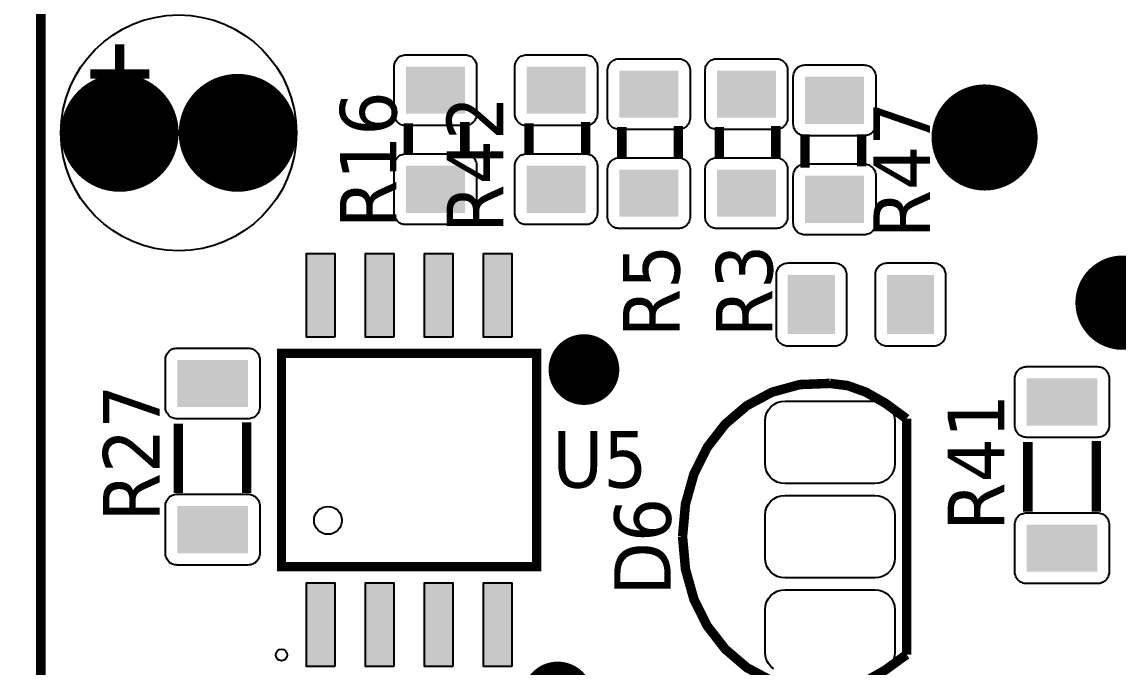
# Model space of a CAD drawing. Header units: millimetres. Extents: x 123.5 to 144.3, y 105.4 to 121.6.
# Drawn here: x 126.4 to 128.074, y 112.769 to 113.754 of the extents above; entities that cross this region are included whole.
import ezdxf

# ---------------------------------------------------------------- set-up
doc = ezdxf.new("R2010")
doc.units = ezdxf.units.MM
doc.layers.add('DESC', color=250, linetype='Continuous')
doc.styles.get("Standard").update_dxf_attribs({"font": 'tahoma.ttf'})

# ---------------------------------------------------------------- blocks, each defined once
blk = doc.blocks.new('RPAD')
blk.add_trace([(-0.5, -0.5), (-0.5, 0.5), (0.5, -0.5), (0.5, 0.5)])
blk = doc.blocks.new('EPAD')
at = {"const_width": 0.5}
blk.add_lwpolyline([(-0.25, 0, 1), (0.25, 0, 1)], format="xyb", close=True, dxfattribs=at)
blk = doc.blocks.new('DIELEC-AUT006')
for points, const_width in [([(145.8123, 112.2785), (146.5504, 112.2785), (146.5504, 113.6663), (145.8123, 113.6663), (145.8123, 112.2785)], 0.012), ([(145.8123, 112.2785), (146.5504, 112.2785), (146.5504, 113.6663), (145.8123, 113.6663), (145.8123, 112.2785)], 0.012), ([(145.8123, 112.2785), (146.5504, 112.2785), (146.5504, 113.6663), (145.8123, 113.6663), (145.8123, 112.2785)], 0.012), ([(146.6508, 113.3418), (146.6508, 113.2668)], 0.012), ([(146.6508, 113.3418), (146.6508, 113.2668)], 0.012), ([(146.6508, 113.3418), (146.6508, 113.2668)], 0.012), ([(146.6133, 113.3043), (146.6883, 113.3043)], 0.012), ([(146.6133, 113.3043), (146.6883, 113.3043)], 0.012), ([(146.6133, 113.3043), (146.6883, 113.3043)], 0.012), ([(147.0179, 113.201), (147.0179, 113.2415)], 0.012), ([(147.0179, 113.201), (147.0179, 113.2415)], 0.012), ([(147.0179, 113.201), (147.0179, 113.2415)], 0.012), ([(147.0899, 113.201), (147.0899, 113.243)], 0.012), ([(147.0899, 113.201), (147.0899, 113.243)], 0.012), ([(147.0899, 113.201), (147.0899, 113.243)], 0.012), ([(147.1715, 113.201), (147.1715, 113.2415)], 0.012), ([(147.1715, 113.201), (147.1715, 113.2415)], 0.012), ([(147.1715, 113.201), (147.1715, 113.2415)], 0.012), ([(147.2435, 113.201), (147.2435, 113.243)], 0.012), ([(147.2435, 113.201), (147.2435, 113.243)], 0.012), ([(147.2435, 113.201), (147.2435, 113.243)], 0.012), ([(147.2896, 113.1961), (147.2896, 113.2366)], 0.012), ([(147.2896, 113.1961), (147.2896, 113.2366)], 0.012), ([(147.2896, 113.1961), (147.2896, 113.2366)], 0.012), ([(147.3616, 113.1961), (147.3616, 113.2381)], 0.012), ([(147.3616, 113.1961), (147.3616, 113.2381)], 0.012), ([(147.3616, 113.1961), (147.3616, 113.2381)], 0.012), ([(147.4136, 113.1961), (147.4136, 113.2366)], 0.012), ([(147.4136, 113.1961), (147.4136, 113.2366)], 0.012), ([(147.4136, 113.1961), (147.4136, 113.2366)], 0.012), ([(147.4856, 113.1961), (147.4856, 113.2381)], 0.012), ([(147.4856, 113.1961), (147.4856, 113.2381)], 0.012), ([(147.4856, 113.1961), (147.4856, 113.2381)], 0.012), ([(147.5228, 113.2272), (147.5228, 113.1852)], 0.012), ([(147.5228, 113.2272), (147.5228, 113.1852)], 0.012), ([(147.5228, 113.2272), (147.5228, 113.1852)], 0.012), ([(147.5948, 113.2272), (147.5948, 113.1867)], 0.012), ([(147.5948, 113.2272), (147.5948, 113.1867)], 0.012), ([(147.5948, 113.2272), (147.5948, 113.1867)], 0.012), ([(147.1814, 112.6772), (147.1814, 112.9488), (146.8566, 112.9488), (146.8566, 112.6772), (147.1814, 112.6772)], 0.0118), ([(147.1814, 112.6772), (147.1814, 112.9488), (146.8566, 112.9488), (146.8566, 112.6772), (147.1814, 112.6772)], 0.0118), ([(147.1814, 112.6772), (147.1814, 112.9488), (146.8566, 112.9488), (146.8566, 112.6772), (147.1814, 112.6772)], 0.0118), ([(147.5544, 112.9105), (147.516, 112.909), (147.4806, 112.8993), (147.4487, 112.8822), (147.4211, 112.8586), (147.3984, 112.8293), (147.3813, 112.7951), (147.3706, 112.7569), (147.3669, 112.7155)], 0.012), ([(147.5544, 112.9105), (147.516, 112.909), (147.4806, 112.8993), (147.4487, 112.8822), (147.4211, 112.8586), (147.3984, 112.8293), (147.3813, 112.7951), (147.3706, 112.7569), (147.3669, 112.7155)], 0.012), ([(147.5544, 112.9105), (147.516, 112.909), (147.4806, 112.8993), (147.4487, 112.8822), (147.4211, 112.8586), (147.3984, 112.8293), (147.3813, 112.7951), (147.3706, 112.7569), (147.3669, 112.7155)], 0.012), ([(147.5544, 112.9105), (147.577, 112.9077), (147.6003, 112.8993), (147.625, 112.8852), (147.6519, 112.8655)], 0.012), ([(147.5544, 112.9105), (147.577, 112.9077), (147.6003, 112.8993), (147.625, 112.8852), (147.6519, 112.8655)], 0.012), ([(147.5544, 112.9105), (147.577, 112.9077), (147.6003, 112.8993), (147.625, 112.8852), (147.6519, 112.8655)], 0.012), ([(147.6519, 112.5655), (147.6519, 112.8655)], 0.012), ([(147.6519, 112.5655), (147.6519, 112.8655)], 0.012), ([(147.6519, 112.5655), (147.6519, 112.8655)], 0.012), ([(146.7254, 112.8594), (146.7254, 112.7709)], 0.012), ([(146.7254, 112.8594), (146.7254, 112.7709)], 0.012), ([(146.7254, 112.8594), (146.7254, 112.7709)], 0.012), ([(146.8124, 112.8609), (146.8124, 112.7709)], 0.012), ([(146.8124, 112.8609), (146.8124, 112.7709)], 0.012), ([(146.8124, 112.8609), (146.8124, 112.7709)], 0.012), ([(147.8062, 112.8358), (147.8062, 112.7473)], 0.012), ([(147.8062, 112.8358), (147.8062, 112.7473)], 0.012), ([(147.8062, 112.8358), (147.8062, 112.7473)], 0.012), ([(147.8932, 112.8373), (147.8932, 112.7473)], 0.012), ([(147.8932, 112.8373), (147.8932, 112.7473)], 0.012), ([(147.8932, 112.8373), (147.8932, 112.7473)], 0.012), ([(147.5544, 112.5205), (147.516, 112.5221), (147.4806, 112.5318), (147.4487, 112.5489), (147.4211, 112.5725), (147.3984, 112.6018), (147.3813, 112.636), (147.3706, 112.6742), (147.3669, 112.7155)], 0.012), ([(147.5544, 112.5205), (147.516, 112.5221), (147.4806, 112.5318), (147.4487, 112.5489), (147.4211, 112.5725), (147.3984, 112.6018), (147.3813, 112.636), (147.3706, 112.6742), (147.3669, 112.7155)], 0.012), ([(147.5544, 112.5205), (147.516, 112.5221), (147.4806, 112.5318), (147.4487, 112.5489), (147.4211, 112.5725), (147.3984, 112.6018), (147.3813, 112.636), (147.3706, 112.6742), (147.3669, 112.7155)], 0.012), ([(147.5544, 112.5205), (147.577, 112.5234), (147.6003, 112.5318), (147.625, 112.5459), (147.6519, 112.5655)], 0.012), ([(147.5544, 112.5205), (147.577, 112.5234), (147.6003, 112.5318), (147.625, 112.5459), (147.6519, 112.5655)], 0.012), ([(147.5544, 112.5205), (147.577, 112.5234), (147.6003, 112.5318), (147.625, 112.5459), (147.6519, 112.5655)], 0.012)]:
    blk.add_lwpolyline(points, dxfattribs=dict(const_width=const_width))
for points in [[(146.9999, 113.2535), (146.9999, 113.3135), (147, 113.315), (147.0002, 113.3165), (147.0006, 113.318), (147.0011, 113.3194), (147.0017, 113.3207), (147.0024, 113.3219), (147.0033, 113.3231), (147.0042, 113.3241), (147.0053, 113.3251), (147.0065, 113.3259), (147.0077, 113.3267), (147.009, 113.3273), (147.0104, 113.3278), (147.0118, 113.3282), (147.0134, 113.3284), (147.0149, 113.3285), (147.0899, 113.3285), (147.0915, 113.3284), (147.093, 113.3282), (147.0944, 113.3278), (147.0958, 113.3273), (147.0971, 113.3267), (147.0984, 113.3259), (147.0995, 113.3251), (147.1006, 113.3241), (147.1015, 113.3231), (147.1024, 113.3219), (147.1031, 113.3207), (147.1038, 113.3194), (147.1043, 113.318), (147.1046, 113.3165), (147.1048, 113.315), (147.1049, 113.3135), (147.1049, 113.2535), (147.1048, 113.2519), (147.1046, 113.2504), (147.1043, 113.2489), (147.1038, 113.2476), (147.1031, 113.2462), (147.1024, 113.245), (147.1015, 113.2439), (147.1006, 113.2428), (147.0995, 113.2418), (147.0984, 113.241), (147.0971, 113.2402), (147.0958, 113.2396), (147.0944, 113.2391), (147.093, 113.2388), (147.0915, 113.2385), (147.0899, 113.2385), (147.0149, 113.2385), (147.0134, 113.2385), (147.0118, 113.2388), (147.0104, 113.2391), (147.009, 113.2396), (147.0077, 113.2402), (147.0065, 113.241), (147.0053, 113.2418), (147.0042, 113.2428), (147.0033, 113.2439), (147.0024, 113.245), (147.0017, 113.2462), (147.0011, 113.2476), (147.0006, 113.2489), (147.0002, 113.2504), (147, 113.2519), (146.9999, 113.2535)], [(147.1535, 113.2535), (147.1535, 113.3135), (147.1535, 113.315), (147.1538, 113.3165), (147.1541, 113.318), (147.1546, 113.3194), (147.1552, 113.3207), (147.156, 113.3219), (147.1568, 113.3231), (147.1578, 113.3241), (147.1589, 113.3251), (147.16, 113.3259), (147.1612, 113.3267), (147.1626, 113.3273), (147.1639, 113.3278), (147.1654, 113.3282), (147.1669, 113.3284), (147.1685, 113.3285), (147.2435, 113.3285), (147.245, 113.3284), (147.2465, 113.3282), (147.248, 113.3278), (147.2494, 113.3273), (147.2507, 113.3267), (147.2519, 113.3259), (147.2531, 113.3251), (147.2541, 113.3241), (147.2551, 113.3231), (147.2559, 113.3219), (147.2567, 113.3207), (147.2573, 113.3194), (147.2578, 113.318), (147.2582, 113.3165), (147.2584, 113.315), (147.2585, 113.3135), (147.2585, 113.2535), (147.2584, 113.2519), (147.2582, 113.2504), (147.2578, 113.2489), (147.2573, 113.2476), (147.2567, 113.2462), (147.2559, 113.245), (147.2551, 113.2439), (147.2541, 113.2428), (147.2531, 113.2418), (147.2519, 113.241), (147.2507, 113.2402), (147.2494, 113.2396), (147.248, 113.2391), (147.2465, 113.2388), (147.245, 113.2385), (147.2435, 113.2385), (147.1685, 113.2385), (147.1669, 113.2385), (147.1654, 113.2388), (147.1639, 113.2391), (147.1626, 113.2396), (147.1612, 113.2402), (147.16, 113.241), (147.1589, 113.2418), (147.1578, 113.2428), (147.1568, 113.2439), (147.156, 113.245), (147.1552, 113.2462), (147.1546, 113.2476), (147.1541, 113.2489), (147.1538, 113.2504), (147.1535, 113.2519), (147.1535, 113.2535)], [(147.2716, 113.2486), (147.2716, 113.3086), (147.2716, 113.3101), (147.2719, 113.3116), (147.2722, 113.3131), (147.2727, 113.3145), (147.2733, 113.3158), (147.2741, 113.317), (147.2749, 113.3182), (147.2759, 113.3192), (147.277, 113.3202), (147.2781, 113.321), (147.2793, 113.3218), (147.2807, 113.3224), (147.2821, 113.3229), (147.2835, 113.3233), (147.285, 113.3235), (147.2866, 113.3236), (147.3616, 113.3236), (147.3631, 113.3235), (147.3646, 113.3233), (147.3661, 113.3229), (147.3675, 113.3224), (147.3688, 113.3218), (147.37, 113.321), (147.3712, 113.3202), (147.3722, 113.3192), (147.3732, 113.3182), (147.374, 113.317), (147.3748, 113.3158), (147.3754, 113.3145), (147.3759, 113.3131), (147.3763, 113.3116), (147.3765, 113.3101), (147.3766, 113.3086), (147.3766, 113.2486), (147.3765, 113.247), (147.3763, 113.2455), (147.3759, 113.244), (147.3754, 113.2426), (147.3748, 113.2413), (147.374, 113.2401), (147.3732, 113.2389), (147.3722, 113.2379), (147.3712, 113.2369), (147.37, 113.2361), (147.3688, 113.2353), (147.3675, 113.2347), (147.3661, 113.2342), (147.3646, 113.2338), (147.3631, 113.2336), (147.3616, 113.2336), (147.2866, 113.2336), (147.285, 113.2336), (147.2835, 113.2338), (147.2821, 113.2342), (147.2807, 113.2347), (147.2793, 113.2353), (147.2781, 113.2361), (147.277, 113.2369), (147.2759, 113.2379), (147.2749, 113.2389), (147.2741, 113.2401), (147.2733, 113.2413), (147.2727, 113.2426), (147.2722, 113.244), (147.2719, 113.2455), (147.2716, 113.247), (147.2716, 113.2486)], [(147.3956, 113.2486), (147.3956, 113.3086), (147.3957, 113.3101), (147.3959, 113.3116), (147.3962, 113.3131), (147.3967, 113.3145), (147.3974, 113.3158), (147.3981, 113.317), (147.399, 113.3182), (147.3999, 113.3192), (147.401, 113.3202), (147.4021, 113.321), (147.4034, 113.3218), (147.4047, 113.3224), (147.4061, 113.3229), (147.4075, 113.3233), (147.409, 113.3235), (147.4106, 113.3236), (147.4856, 113.3236), (147.4871, 113.3235), (147.4886, 113.3233), (147.4901, 113.3229), (147.4915, 113.3224), (147.4928, 113.3218), (147.494, 113.321), (147.4952, 113.3202), (147.4962, 113.3192), (147.4972, 113.3182), (147.4981, 113.317), (147.4988, 113.3158), (147.4994, 113.3145), (147.4999, 113.3131), (147.5003, 113.3116), (147.5005, 113.3101), (147.5006, 113.3086), (147.5006, 113.2486), (147.5005, 113.247), (147.5003, 113.2455), (147.4999, 113.244), (147.4994, 113.2426), (147.4988, 113.2413), (147.4981, 113.2401), (147.4972, 113.2389), (147.4962, 113.2379), (147.4952, 113.2369), (147.494, 113.2361), (147.4928, 113.2353), (147.4915, 113.2347), (147.4901, 113.2342), (147.4886, 113.2338), (147.4871, 113.2336), (147.4856, 113.2336), (147.4106, 113.2336), (147.409, 113.2336), (147.4075, 113.2338), (147.4061, 113.2342), (147.4047, 113.2347), (147.4034, 113.2353), (147.4021, 113.2361), (147.401, 113.2369), (147.3999, 113.2379), (147.399, 113.2389), (147.3981, 113.2401), (147.3974, 113.2413), (147.3967, 113.2426), (147.3962, 113.244), (147.3959, 113.2455), (147.3957, 113.247), (147.3956, 113.2486)], [(147.6128, 113.3007), (147.6128, 113.2407), (147.6127, 113.2391), (147.6125, 113.2376), (147.6121, 113.2361), (147.6116, 113.2348), (147.611, 113.2334), (147.6103, 113.2322), (147.6094, 113.2311), (147.6085, 113.23), (147.6074, 113.229), (147.6062, 113.2282), (147.605, 113.2274), (147.6037, 113.2268), (147.6023, 113.2263), (147.6009, 113.226), (147.5993, 113.2257), (147.5978, 113.2257), (147.5228, 113.2257), (147.5212, 113.2257), (147.5197, 113.226), (147.5183, 113.2263), (147.5169, 113.2268), (147.5156, 113.2274), (147.5143, 113.2282), (147.5132, 113.229), (147.5121, 113.23), (147.5112, 113.2311), (147.5103, 113.2322), (147.5096, 113.2334), (147.5089, 113.2348), (147.5084, 113.2361), (147.5081, 113.2376), (147.5079, 113.2391), (147.5078, 113.2407), (147.5078, 113.3007), (147.5079, 113.3022), (147.5081, 113.3037), (147.5084, 113.3052), (147.5089, 113.3066), (147.5096, 113.3079), (147.5103, 113.3091), (147.5112, 113.3103), (147.5121, 113.3113), (147.5132, 113.3123), (147.5143, 113.3131), (147.5156, 113.3139), (147.5169, 113.3145), (147.5183, 113.315), (147.5197, 113.3154), (147.5212, 113.3156), (147.5228, 113.3157), (147.5978, 113.3157), (147.5993, 113.3156), (147.6009, 113.3154), (147.6023, 113.315), (147.6037, 113.3145), (147.605, 113.3139), (147.6062, 113.3131), (147.6074, 113.3123), (147.6085, 113.3113), (147.6094, 113.3103), (147.6103, 113.3091), (147.611, 113.3079), (147.6116, 113.3066), (147.6121, 113.3052), (147.6125, 113.3037), (147.6127, 113.3022), (147.6128, 113.3007)], [(146.9999, 113.1275), (146.9999, 113.1875), (147, 113.189), (147.0002, 113.1905), (147.0006, 113.192), (147.0011, 113.1934), (147.0017, 113.1947), (147.0024, 113.1959), (147.0033, 113.1971), (147.0042, 113.1981), (147.0053, 113.1991), (147.0065, 113.1999), (147.0077, 113.2007), (147.009, 113.2013), (147.0104, 113.2018), (147.0118, 113.2022), (147.0134, 113.2024), (147.0149, 113.2025), (147.0899, 113.2025), (147.0915, 113.2024), (147.093, 113.2022), (147.0944, 113.2018), (147.0958, 113.2013), (147.0971, 113.2007), (147.0984, 113.1999), (147.0995, 113.1991), (147.1006, 113.1981), (147.1015, 113.1971), (147.1024, 113.1959), (147.1031, 113.1947), (147.1038, 113.1934), (147.1043, 113.192), (147.1046, 113.1905), (147.1048, 113.189), (147.1049, 113.1875), (147.1049, 113.1275), (147.1048, 113.1259), (147.1046, 113.1244), (147.1043, 113.1229), (147.1038, 113.1216), (147.1031, 113.1202), (147.1024, 113.119), (147.1015, 113.1179), (147.1006, 113.1168), (147.0995, 113.1158), (147.0984, 113.115), (147.0971, 113.1142), (147.0958, 113.1136), (147.0944, 113.1131), (147.093, 113.1128), (147.0915, 113.1125), (147.0899, 113.1125), (147.0149, 113.1125), (147.0134, 113.1125), (147.0118, 113.1128), (147.0104, 113.1131), (147.009, 113.1136), (147.0077, 113.1142), (147.0065, 113.115), (147.0053, 113.1158), (147.0042, 113.1168), (147.0033, 113.1179), (147.0024, 113.119), (147.0017, 113.1202), (147.0011, 113.1216), (147.0006, 113.1229), (147.0002, 113.1244), (147, 113.1259), (146.9999, 113.1275)], [(147.1535, 113.1275), (147.1535, 113.1875), (147.1535, 113.189), (147.1538, 113.1905), (147.1541, 113.192), (147.1546, 113.1934), (147.1552, 113.1947), (147.156, 113.1959), (147.1568, 113.1971), (147.1578, 113.1981), (147.1589, 113.1991), (147.16, 113.1999), (147.1612, 113.2007), (147.1626, 113.2013), (147.1639, 113.2018), (147.1654, 113.2022), (147.1669, 113.2024), (147.1685, 113.2025), (147.2435, 113.2025), (147.245, 113.2024), (147.2465, 113.2022), (147.248, 113.2018), (147.2494, 113.2013), (147.2507, 113.2007), (147.2519, 113.1999), (147.2531, 113.1991), (147.2541, 113.1981), (147.2551, 113.1971), (147.2559, 113.1959), (147.2567, 113.1947), (147.2573, 113.1934), (147.2578, 113.192), (147.2582, 113.1905), (147.2584, 113.189), (147.2585, 113.1875), (147.2585, 113.1275), (147.2584, 113.1259), (147.2582, 113.1244), (147.2578, 113.1229), (147.2573, 113.1216), (147.2567, 113.1202), (147.2559, 113.119), (147.2551, 113.1179), (147.2541, 113.1168), (147.2531, 113.1158), (147.2519, 113.115), (147.2507, 113.1142), (147.2494, 113.1136), (147.248, 113.1131), (147.2465, 113.1128), (147.245, 113.1125), (147.2435, 113.1125), (147.1685, 113.1125), (147.1669, 113.1125), (147.1654, 113.1128), (147.1639, 113.1131), (147.1626, 113.1136), (147.1612, 113.1142), (147.16, 113.115), (147.1589, 113.1158), (147.1578, 113.1168), (147.1568, 113.1179), (147.156, 113.119), (147.1552, 113.1202), (147.1546, 113.1216), (147.1541, 113.1229), (147.1538, 113.1244), (147.1535, 113.1259), (147.1535, 113.1275)], [(147.2716, 113.1226), (147.2716, 113.1826), (147.2716, 113.1841), (147.2719, 113.1856), (147.2722, 113.1871), (147.2727, 113.1885), (147.2733, 113.1898), (147.2741, 113.191), (147.2749, 113.1922), (147.2759, 113.1932), (147.277, 113.1942), (147.2781, 113.195), (147.2793, 113.1958), (147.2807, 113.1964), (147.2821, 113.1969), (147.2835, 113.1973), (147.285, 113.1975), (147.2866, 113.1976), (147.3616, 113.1976), (147.3631, 113.1975), (147.3646, 113.1973), (147.3661, 113.1969), (147.3675, 113.1964), (147.3688, 113.1958), (147.37, 113.195), (147.3712, 113.1942), (147.3722, 113.1932), (147.3732, 113.1922), (147.374, 113.191), (147.3748, 113.1898), (147.3754, 113.1885), (147.3759, 113.1871), (147.3763, 113.1856), (147.3765, 113.1841), (147.3766, 113.1826), (147.3766, 113.1226), (147.3765, 113.121), (147.3763, 113.1195), (147.3759, 113.118), (147.3754, 113.1166), (147.3748, 113.1153), (147.374, 113.1141), (147.3732, 113.1129), (147.3722, 113.1119), (147.3712, 113.1109), (147.37, 113.1101), (147.3688, 113.1093), (147.3675, 113.1087), (147.3661, 113.1082), (147.3646, 113.1078), (147.3631, 113.1076), (147.3616, 113.1076), (147.2866, 113.1076), (147.285, 113.1076), (147.2835, 113.1078), (147.2821, 113.1082), (147.2807, 113.1087), (147.2793, 113.1093), (147.2781, 113.1101), (147.277, 113.1109), (147.2759, 113.1119), (147.2749, 113.1129), (147.2741, 113.1141), (147.2733, 113.1153), (147.2727, 113.1166), (147.2722, 113.118), (147.2719, 113.1195), (147.2716, 113.121), (147.2716, 113.1226)], [(147.3956, 113.1226), (147.3956, 113.1826), (147.3957, 113.1841), (147.3959, 113.1856), (147.3962, 113.1871), (147.3967, 113.1885), (147.3974, 113.1898), (147.3981, 113.191), (147.399, 113.1922), (147.3999, 113.1932), (147.401, 113.1942), (147.4021, 113.195), (147.4034, 113.1958), (147.4047, 113.1964), (147.4061, 113.1969), (147.4075, 113.1973), (147.409, 113.1975), (147.4106, 113.1976), (147.4856, 113.1976), (147.4871, 113.1975), (147.4886, 113.1973), (147.4901, 113.1969), (147.4915, 113.1964), (147.4928, 113.1958), (147.494, 113.195), (147.4952, 113.1942), (147.4962, 113.1932), (147.4972, 113.1922), (147.4981, 113.191), (147.4988, 113.1898), (147.4994, 113.1885), (147.4999, 113.1871), (147.5003, 113.1856), (147.5005, 113.1841), (147.5006, 113.1826), (147.5006, 113.1226), (147.5005, 113.121), (147.5003, 113.1195), (147.4999, 113.118), (147.4994, 113.1166), (147.4988, 113.1153), (147.4981, 113.1141), (147.4972, 113.1129), (147.4962, 113.1119), (147.4952, 113.1109), (147.494, 113.1101), (147.4928, 113.1093), (147.4915, 113.1087), (147.4901, 113.1082), (147.4886, 113.1078), (147.4871, 113.1076), (147.4856, 113.1076), (147.4106, 113.1076), (147.409, 113.1076), (147.4075, 113.1078), (147.4061, 113.1082), (147.4047, 113.1087), (147.4034, 113.1093), (147.4021, 113.1101), (147.401, 113.1109), (147.3999, 113.1119), (147.399, 113.1129), (147.3981, 113.1141), (147.3974, 113.1153), (147.3967, 113.1166), (147.3962, 113.118), (147.3959, 113.1195), (147.3957, 113.121), (147.3956, 113.1226)], [(147.6128, 113.1747), (147.6128, 113.1147), (147.6127, 113.1131), (147.6125, 113.1116), (147.6121, 113.1101), (147.6116, 113.1088), (147.611, 113.1074), (147.6103, 113.1062), (147.6094, 113.1051), (147.6085, 113.104), (147.6074, 113.103), (147.6062, 113.1022), (147.605, 113.1014), (147.6037, 113.1008), (147.6023, 113.1003), (147.6009, 113.1), (147.5993, 113.0997), (147.5978, 113.0997), (147.5228, 113.0997), (147.5212, 113.0997), (147.5197, 113.1), (147.5183, 113.1003), (147.5169, 113.1008), (147.5156, 113.1014), (147.5143, 113.1022), (147.5132, 113.103), (147.5121, 113.104), (147.5112, 113.1051), (147.5103, 113.1062), (147.5096, 113.1074), (147.5089, 113.1088), (147.5084, 113.1101), (147.5081, 113.1116), (147.5079, 113.1131), (147.5078, 113.1147), (147.5078, 113.1747), (147.5079, 113.1762), (147.5081, 113.1777), (147.5084, 113.1792), (147.5089, 113.1806), (147.5096, 113.1819), (147.5103, 113.1831), (147.5112, 113.1843), (147.5121, 113.1853), (147.5132, 113.1863), (147.5143, 113.1871), (147.5156, 113.1879), (147.5169, 113.1885), (147.5183, 113.189), (147.5197, 113.1894), (147.5212, 113.1896), (147.5228, 113.1897), (147.5978, 113.1897), (147.5993, 113.1896), (147.6009, 113.1894), (147.6023, 113.189), (147.6037, 113.1885), (147.605, 113.1879), (147.6062, 113.1871), (147.6074, 113.1863), (147.6085, 113.1853), (147.6094, 113.1843), (147.6103, 113.1831), (147.611, 113.1819), (147.6116, 113.1806), (147.6121, 113.1792), (147.6125, 113.1777), (147.6127, 113.1762), (147.6128, 113.1747)], [(146.9245, 112.9694), (146.8885, 112.9694), (146.8885, 113.0759), (146.9245, 113.0759), (146.9245, 112.9694)], [(146.9995, 112.9694), (146.9635, 112.9694), (146.9635, 113.0759), (146.9995, 113.0759), (146.9995, 112.9694)], [(147.0745, 112.9694), (147.0385, 112.9694), (147.0385, 113.0759), (147.0745, 113.0759), (147.0745, 112.9694)], [(147.1495, 112.9694), (147.1135, 112.9694), (147.1135, 113.0759), (147.1495, 113.0759), (147.1495, 112.9694)], [(147.5608, 113.0633), (147.5008, 113.0633), (147.4992, 113.0632), (147.4977, 113.063), (147.4962, 113.0627), (147.4949, 113.0622), (147.4935, 113.0615), (147.4923, 113.0608), (147.4912, 113.0599), (147.4901, 113.059), (147.4891, 113.0579), (147.4883, 113.0568), (147.4875, 113.0555), (147.4869, 113.0542), (147.4864, 113.0528), (147.4861, 113.0514), (147.4858, 113.0499), (147.4858, 113.0483), (147.4858, 112.9733), (147.4858, 112.9718), (147.4861, 112.9703), (147.4864, 112.9688), (147.4869, 112.9674), (147.4875, 112.9661), (147.4883, 112.9649), (147.4891, 112.9637), (147.4901, 112.9627), (147.4912, 112.9617), (147.4923, 112.9608), (147.4935, 112.9601), (147.4949, 112.9595), (147.4962, 112.959), (147.4977, 112.9586), (147.4992, 112.9584), (147.5008, 112.9583), (147.5608, 112.9583), (147.5623, 112.9584), (147.5638, 112.9586), (147.5653, 112.959), (147.5667, 112.9595), (147.568, 112.9601), (147.5692, 112.9608), (147.5704, 112.9617), (147.5714, 112.9627), (147.5724, 112.9637), (147.5732, 112.9649), (147.574, 112.9661), (147.5746, 112.9674), (147.5751, 112.9688), (147.5755, 112.9703), (147.5757, 112.9718), (147.5758, 112.9733), (147.5758, 113.0483), (147.5757, 113.0499), (147.5755, 113.0514), (147.5751, 113.0528), (147.5746, 113.0542), (147.574, 113.0555), (147.5732, 113.0568), (147.5724, 113.0579), (147.5714, 113.059), (147.5704, 113.0599), (147.5692, 113.0608), (147.568, 113.0615), (147.5667, 113.0622), (147.5653, 113.0627), (147.5638, 113.063), (147.5623, 113.0632), (147.5608, 113.0633)], [(147.6868, 113.0633), (147.6268, 113.0633), (147.6252, 113.0632), (147.6237, 113.063), (147.6222, 113.0627), (147.6209, 113.0622), (147.6195, 113.0615), (147.6183, 113.0608), (147.6172, 113.0599), (147.6161, 113.059), (147.6151, 113.0579), (147.6143, 113.0568), (147.6135, 113.0555), (147.6129, 113.0542), (147.6124, 113.0528), (147.6121, 113.0514), (147.6118, 113.0499), (147.6118, 113.0483), (147.6118, 112.9733), (147.6118, 112.9718), (147.6121, 112.9703), (147.6124, 112.9688), (147.6129, 112.9674), (147.6135, 112.9661), (147.6143, 112.9649), (147.6151, 112.9637), (147.6161, 112.9627), (147.6172, 112.9617), (147.6183, 112.9608), (147.6195, 112.9601), (147.6209, 112.9595), (147.6222, 112.959), (147.6237, 112.9586), (147.6252, 112.9584), (147.6268, 112.9583), (147.6868, 112.9583), (147.6883, 112.9584), (147.6898, 112.9586), (147.6913, 112.959), (147.6927, 112.9595), (147.694, 112.9601), (147.6952, 112.9608), (147.6964, 112.9617), (147.6974, 112.9627), (147.6984, 112.9637), (147.6992, 112.9649), (147.7, 112.9661), (147.7006, 112.9674), (147.7011, 112.9688), (147.7015, 112.9703), (147.7017, 112.9718), (147.7018, 112.9733), (147.7018, 113.0483), (147.7017, 113.0499), (147.7015, 113.0514), (147.7011, 113.0528), (147.7006, 113.0542), (147.7, 113.0555), (147.6992, 113.0568), (147.6984, 113.0579), (147.6974, 113.059), (147.6964, 113.0599), (147.6952, 113.0608), (147.694, 113.0615), (147.6927, 113.0622), (147.6913, 113.0627), (147.6898, 113.063), (147.6883, 113.0632), (147.6868, 113.0633)], [(146.8289, 112.9404), (146.8289, 112.8804), (146.8289, 112.8789), (146.8286, 112.8774), (146.8283, 112.8759), (146.8278, 112.8745), (146.8272, 112.8732), (146.8264, 112.872), (146.8256, 112.8708), (146.8246, 112.8698), (146.8236, 112.8688), (146.8224, 112.8679), (146.8212, 112.8672), (146.8199, 112.8666), (146.8185, 112.8661), (146.817, 112.8657), (146.8155, 112.8655), (146.8139, 112.8654), (146.7239, 112.8654), (146.7224, 112.8655), (146.7209, 112.8657), (146.7194, 112.8661), (146.718, 112.8666), (146.7167, 112.8672), (146.7155, 112.8679), (146.7143, 112.8688), (146.7133, 112.8698), (146.7123, 112.8708), (146.7115, 112.872), (146.7107, 112.8732), (146.7101, 112.8745), (146.7096, 112.8759), (146.7092, 112.8774), (146.709, 112.8789), (146.7089, 112.8804), (146.7089, 112.9404), (146.709, 112.942), (146.7092, 112.9435), (146.7096, 112.9449), (146.7101, 112.9463), (146.7107, 112.9476), (146.7115, 112.9489), (146.7123, 112.95), (146.7133, 112.9511), (146.7143, 112.9521), (146.7155, 112.9529), (146.7167, 112.9536), (146.718, 112.9543), (146.7194, 112.9548), (146.7209, 112.9551), (146.7224, 112.9554), (146.7239, 112.9554), (146.8139, 112.9554), (146.8155, 112.9554), (146.817, 112.9551), (146.8185, 112.9548), (146.8199, 112.9543), (146.8212, 112.9536), (146.8224, 112.9529), (146.8236, 112.9521), (146.8246, 112.9511), (146.8256, 112.95), (146.8264, 112.9489), (146.8272, 112.9476), (146.8278, 112.9463), (146.8283, 112.9449), (146.8286, 112.9435), (146.8289, 112.942), (146.8289, 112.9404)], [(147.9097, 112.9168), (147.9097, 112.8568), (147.9096, 112.8552), (147.9094, 112.8537), (147.909, 112.8523), (147.9085, 112.8509), (147.9079, 112.8496), (147.9071, 112.8483), (147.9063, 112.8472), (147.9053, 112.8461), (147.9043, 112.8452), (147.9031, 112.8443), (147.9019, 112.8436), (147.9006, 112.843), (147.8992, 112.8425), (147.8977, 112.8421), (147.8962, 112.8419), (147.8947, 112.8418), (147.8047, 112.8418), (147.8031, 112.8419), (147.8016, 112.8421), (147.8001, 112.8425), (147.7988, 112.843), (147.7974, 112.8436), (147.7962, 112.8443), (147.7951, 112.8452), (147.794, 112.8461), (147.793, 112.8472), (147.7922, 112.8483), (147.7914, 112.8496), (147.7908, 112.8509), (147.7903, 112.8523), (147.79, 112.8537), (147.7897, 112.8552), (147.7897, 112.8568), (147.7897, 112.9168), (147.7897, 112.9184), (147.79, 112.9199), (147.7903, 112.9213), (147.7908, 112.9227), (147.7914, 112.924), (147.7922, 112.9253), (147.793, 112.9264), (147.794, 112.9275), (147.7951, 112.9284), (147.7962, 112.9293), (147.7974, 112.93), (147.7988, 112.9306), (147.8001, 112.9311), (147.8016, 112.9315), (147.8031, 112.9317), (147.8047, 112.9318), (147.8947, 112.9318), (147.8962, 112.9317), (147.8977, 112.9315), (147.8992, 112.9311), (147.9006, 112.9306), (147.9019, 112.93), (147.9031, 112.9293), (147.9043, 112.9284), (147.9053, 112.9275), (147.9063, 112.9264), (147.9071, 112.9253), (147.9079, 112.924), (147.9085, 112.9227), (147.909, 112.9213), (147.9094, 112.9199), (147.9096, 112.9184), (147.9097, 112.9168)], [(147.4719, 112.8085), (147.4719, 112.8625), (147.4724, 112.8678), (147.4738, 112.8726), (147.4762, 112.8769), (147.4793, 112.8807), (147.483, 112.8838), (147.4873, 112.8861), (147.4922, 112.8875), (147.4974, 112.888), (147.6114, 112.888), (147.6166, 112.8875), (147.6214, 112.8861), (147.6258, 112.8838), (147.6295, 112.8807), (147.6326, 112.8769), (147.6349, 112.8726), (147.6364, 112.8678), (147.6369, 112.8625), (147.6369, 112.8085), (147.6364, 112.8033), (147.6349, 112.7985), (147.6326, 112.7942), (147.6295, 112.7904), (147.6258, 112.7873), (147.6214, 112.785), (147.6166, 112.7836), (147.6114, 112.783), (147.4974, 112.783), (147.4922, 112.7836), (147.4873, 112.785), (147.483, 112.7873), (147.4793, 112.7904), (147.4762, 112.7942), (147.4738, 112.7985), (147.4724, 112.8033), (147.4719, 112.8085)], [(146.8289, 112.7544), (146.8289, 112.6944), (146.8289, 112.6929), (146.8286, 112.6914), (146.8283, 112.6899), (146.8278, 112.6885), (146.8272, 112.6872), (146.8264, 112.686), (146.8256, 112.6848), (146.8246, 112.6838), (146.8236, 112.6828), (146.8224, 112.6819), (146.8212, 112.6812), (146.8199, 112.6806), (146.8185, 112.6801), (146.817, 112.6797), (146.8155, 112.6795), (146.8139, 112.6794), (146.7239, 112.6794), (146.7224, 112.6795), (146.7209, 112.6797), (146.7194, 112.6801), (146.718, 112.6806), (146.7167, 112.6812), (146.7155, 112.6819), (146.7143, 112.6828), (146.7133, 112.6838), (146.7123, 112.6848), (146.7115, 112.686), (146.7107, 112.6872), (146.7101, 112.6885), (146.7096, 112.6899), (146.7092, 112.6914), (146.709, 112.6929), (146.7089, 112.6944), (146.7089, 112.7544), (146.709, 112.756), (146.7092, 112.7575), (146.7096, 112.7589), (146.7101, 112.7603), (146.7107, 112.7616), (146.7115, 112.7629), (146.7123, 112.764), (146.7133, 112.7651), (146.7143, 112.7661), (146.7155, 112.7669), (146.7167, 112.7676), (146.718, 112.7683), (146.7194, 112.7688), (146.7209, 112.7691), (146.7224, 112.7694), (146.7239, 112.7694), (146.8139, 112.7694), (146.8155, 112.7694), (146.817, 112.7691), (146.8185, 112.7688), (146.8199, 112.7683), (146.8212, 112.7676), (146.8224, 112.7669), (146.8236, 112.7661), (146.8246, 112.7651), (146.8256, 112.764), (146.8264, 112.7629), (146.8272, 112.7616), (146.8278, 112.7603), (146.8283, 112.7589), (146.8286, 112.7575), (146.8289, 112.756), (146.8289, 112.7544)], [(147.4719, 112.6885), (147.4719, 112.7425), (147.4724, 112.7478), (147.4738, 112.7526), (147.4762, 112.7569), (147.4793, 112.7607), (147.483, 112.7638), (147.4873, 112.7661), (147.4922, 112.7675), (147.4974, 112.768), (147.6114, 112.768), (147.6166, 112.7675), (147.6214, 112.7661), (147.6258, 112.7638), (147.6295, 112.7607), (147.6326, 112.7569), (147.6349, 112.7526), (147.6364, 112.7478), (147.6369, 112.7425), (147.6369, 112.6885), (147.6364, 112.6833), (147.6349, 112.6785), (147.6326, 112.6742), (147.6295, 112.6704), (147.6258, 112.6673), (147.6214, 112.665), (147.6166, 112.6636), (147.6114, 112.663), (147.4974, 112.663), (147.4922, 112.6636), (147.4873, 112.665), (147.483, 112.6673), (147.4793, 112.6704), (147.4762, 112.6742), (147.4738, 112.6785), (147.4724, 112.6833), (147.4719, 112.6885)], [(147.9097, 112.7308), (147.9097, 112.6708), (147.9096, 112.6692), (147.9094, 112.6677), (147.909, 112.6663), (147.9085, 112.6649), (147.9079, 112.6636), (147.9071, 112.6623), (147.9063, 112.6612), (147.9053, 112.6601), (147.9043, 112.6592), (147.9031, 112.6583), (147.9019, 112.6576), (147.9006, 112.657), (147.8992, 112.6565), (147.8977, 112.6561), (147.8962, 112.6559), (147.8947, 112.6558), (147.8047, 112.6558), (147.8031, 112.6559), (147.8016, 112.6561), (147.8001, 112.6565), (147.7988, 112.657), (147.7974, 112.6576), (147.7962, 112.6583), (147.7951, 112.6592), (147.794, 112.6601), (147.793, 112.6612), (147.7922, 112.6623), (147.7914, 112.6636), (147.7908, 112.6649), (147.7903, 112.6663), (147.79, 112.6677), (147.7897, 112.6692), (147.7897, 112.6708), (147.7897, 112.7308), (147.7897, 112.7324), (147.79, 112.7339), (147.7903, 112.7353), (147.7908, 112.7367), (147.7914, 112.738), (147.7922, 112.7393), (147.793, 112.7404), (147.794, 112.7415), (147.7951, 112.7424), (147.7962, 112.7433), (147.7974, 112.744), (147.7988, 112.7446), (147.8001, 112.7451), (147.8016, 112.7455), (147.8031, 112.7457), (147.8047, 112.7458), (147.8947, 112.7458), (147.8962, 112.7457), (147.8977, 112.7455), (147.8992, 112.7451), (147.9006, 112.7446), (147.9019, 112.744), (147.9031, 112.7433), (147.9043, 112.7424), (147.9053, 112.7415), (147.9063, 112.7404), (147.9071, 112.7393), (147.9079, 112.738), (147.9085, 112.7367), (147.909, 112.7353), (147.9094, 112.7339), (147.9096, 112.7324), (147.9097, 112.7308)], [(146.9245, 112.5501), (146.8885, 112.5501), (146.8885, 112.6566), (146.9245, 112.6566), (146.9245, 112.5501)], [(146.9995, 112.5501), (146.9635, 112.5501), (146.9635, 112.6566), (146.9995, 112.6566), (146.9995, 112.5501)], [(147.0745, 112.5501), (147.0385, 112.5501), (147.0385, 112.6566), (147.0745, 112.6566), (147.0745, 112.5501)], [(147.1495, 112.5501), (147.1135, 112.5501), (147.1135, 112.6566), (147.1495, 112.6566), (147.1495, 112.5501)]]:
    blk.add_lwpolyline(points, close=True)
blk.add_lwpolyline([(147.483, 112.5473), (147.4793, 112.5504), (147.4762, 112.5542), (147.4738, 112.5585), (147.4724, 112.5633), (147.4719, 112.5685), (147.4719, 112.5685), (147.4719, 112.6225), (147.4724, 112.6278), (147.4738, 112.6326), (147.4762, 112.6369), (147.4793, 112.6407), (147.483, 112.6438), (147.4873, 112.6461), (147.4922, 112.6475), (147.4974, 112.648), (147.6114, 112.648), (147.6166, 112.6475), (147.6214, 112.6461), (147.6258, 112.6438), (147.6295, 112.6407), (147.6326, 112.6369), (147.6349, 112.6326), (147.6364, 112.6278), (147.6369, 112.6225), (147.6369, 112.5685), (147.6364, 112.5633), (147.6349, 112.5585), (147.6326, 112.5542), (147.6295, 112.5504), (147.6258, 112.5473)])
for centre, radius in [((146.7258, 113.2293), 0.15), ((146.7258, 113.2293), 0.15), ((146.7258, 113.2293), 0.15), ((146.9157, 112.7362), 0.0177), ((146.9157, 112.7362), 0.0177), ((146.9157, 112.7362), 0.0177), ((146.8566, 112.565), 0.00738), ((146.8566, 112.565), 0.00738), ((146.8566, 112.565), 0.00738)]:
    blk.add_circle(centre, radius)
at = {"zscale": 1.5}
for name, p, xscale, yscale in [('EPAD', (146.6508, 113.2293), 0.15, 0.15), ('EPAD', (146.8008, 113.2293), 0.15, 0.15), ('EPAD', (147.7512, 113.2234), 0.135, 0.135), ('EPAD', (147.9267, 113.0132), 0.12, 0.12), ('RPAD', (147.5308, 113.0108), 0.06, 0.07500000000000001), ('RPAD', (147.6568, 113.0108), 0.06, 0.07500000000000001), ('EPAD', (147.2414, 112.9281), 0.09, 0.09), ('EPAD', (147.2081, 112.5115), 0.09, 0.09)]:
    blk.add_blockref(name, p, dxfattribs=dict(at, xscale=xscale, yscale=yscale))
for p, xscale, yscale, rotation in [((147.0524, 113.2835), 0.06, 0.07500000000000001, 90), ((147.206, 113.2835), 0.06, 0.07500000000000001, 90), ((147.3241, 113.2786), 0.06, 0.07500000000000001, 90), ((147.4481, 113.2786), 0.06, 0.07500000000000001, 90), ((147.5603, 113.2707), 0.06, 0.07500000000000001, 270), ((147.0524, 113.1575), 0.06, 0.07500000000000001, 90), ((147.206, 113.1575), 0.06, 0.07500000000000001, 90), ((147.3241, 113.1526), 0.06, 0.07500000000000001, 90), ((147.4481, 113.1526), 0.06, 0.07500000000000001, 90), ((147.5603, 113.1447), 0.06, 0.07500000000000001, 270), ((146.9065, 113.0226), 0.036, 0.1065, 180), ((146.9815, 113.0226), 0.036, 0.1065, 180), ((147.0565, 113.0226), 0.036, 0.1065, 180), ((147.1315, 113.0226), 0.036, 0.1065, 180), ((146.7689, 112.9104), 0.06, 0.09, 270), ((147.8497, 112.8868), 0.06, 0.09, 270), ((146.7689, 112.7244), 0.06, 0.09, 270), ((147.8497, 112.7008), 0.06, 0.09, 270), ((146.9065, 112.6033), 0.036, 0.1065, 180), ((146.9815, 112.6033), 0.036, 0.1065, 180), ((147.0565, 112.6033), 0.036, 0.1065, 180), ((147.1315, 112.6033), 0.036, 0.1065, 180)]:
    blk.add_blockref('RPAD', p, dxfattribs=dict(at, xscale=xscale, yscale=yscale, rotation=rotation))
at = {"width": 1.041667}
for s, p in [('R16', (147.0029, 113.108)), ('R16', (147.0029, 113.108)), ('R16', (147.0029, 113.108)), ('R42', (147.1387, 113.1021)), ('R42', (147.1387, 113.1021)), ('R42', (147.1387, 113.1021)), ('R47', (147.6818, 113.0952)), ('R47', (147.6818, 113.0952)), ('R47', (147.6818, 113.0952)), ('R5', (147.3631, 112.9693)), ('R5', (147.3631, 112.9693)), ('R5', (147.3631, 112.9693)), ('R3', (147.4813, 112.9693)), ('R3', (147.4813, 112.9693)), ('R3', (147.4813, 112.9693)), ('R27', (146.7015, 112.7349)), ('R27', (146.7015, 112.7349)), ('R27', (146.7015, 112.7349)), ('R41', (147.7763, 112.7231)), ('R41', (147.7763, 112.7231)), ('R41', (147.7763, 112.7231)), ('D6', (147.3519, 112.6405)), ('D6', (147.3519, 112.6405)), ('D6', (147.3519, 112.6405))]:
    blk.add_text(s, height=0.072, rotation=90, dxfattribs=at).set_placement(p)
blk.add_text('U5', height=0.072, dxfattribs=at).set_placement((147.2012, 112.778))
blk.add_text('U5', height=0.072, dxfattribs=at).set_placement((147.2012, 112.778))
blk.add_text('U5', height=0.072, dxfattribs=at).set_placement((147.2012, 112.778))

msp = doc.modelspace()

# ---------------------------------------------------------------- block references
at = {"layer": 'DESC', "xscale": 1.2, "yscale": 1.2, "zscale": 1.2}
msp.add_blockref('DIELEC-AUT006', (-49.4312, -22.2901), dxfattribs=at)

doc.saveas('drawing.dxf')
